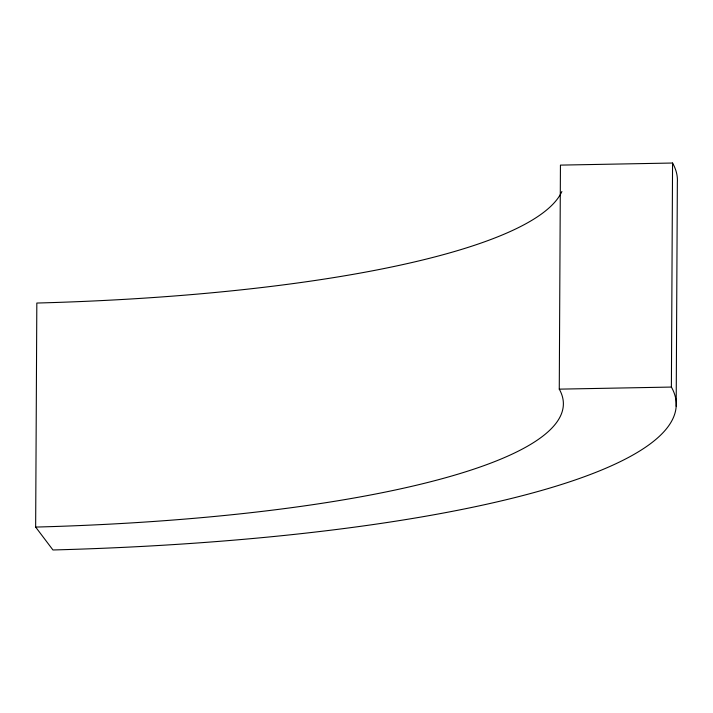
<?xml version="1.0" encoding="UTF-8"?>
<svg xmlns="http://www.w3.org/2000/svg" width="713" height="713" viewBox="0 0 713 713"><rect width="100%" height="100%" fill="white"/><g stroke="black" fill="none" stroke-linecap="round" stroke-linejoin="round"><path stroke-width="1.07" d="M35.65 527.076A623.26 127.458 0.3 0 0 559.268 389.146L560.436 165.113L672.564 163.027L671.388 387.061A736.128 150.532 0.3 0 1 52.949 549.973L35.65 527.076L36.826 303.043A623.26 127.458 0.3 0 0 561.88 191.512M676.174 406.267L677.35 182.225A736.128 150.532 0.3 0 0 672.564 163.027M559.268 389.146L671.388 387.061"/></g></svg>
